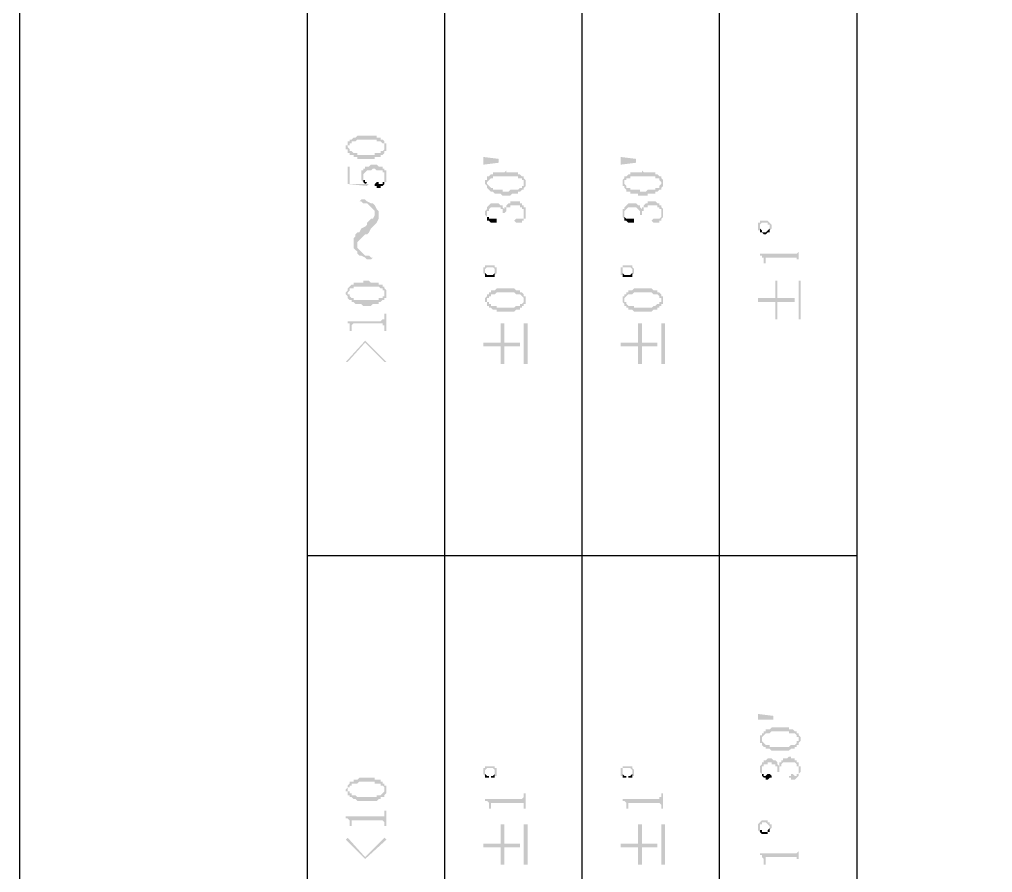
# Model space of a CAD drawing. Header units: millimetres. Extents: x 1399 to 2555, y 1196 to 1555.
# Drawn here: x 1666.65 to 1689.34, y 1494.32 to 1514.22 of the extents above; entities that cross this region are included whole.
import ezdxf

# ---------------------------------------------------------------- set-up
doc = ezdxf.new("R2010")
doc.units = ezdxf.units.MM

msp = doc.modelspace()

# ---------------------------------------------------------------- hatches: boundary and pattern name
at = {"transparency": 33554559}
for points in [[(1674.25875, 1511.24104), (1674.25875, 1511.19591), (1674.30388, 1511.19591), (1674.30388, 1511.15077), (1674.30388, 1511.10564), (1674.30388, 1511.24104), (1674.30388, 1511.28617), (1674.34902, 1511.28617), (1674.34902, 1511.3313), (1674.39415, 1511.3313), (1674.39415, 1511.37643), (1674.48441, 1511.37643), (1674.52954, 1511.42157), (1674.98087, 1511.42157), (1674.98087, 1511.37643), (1675.07113, 1511.37643), (1675.11626, 1511.3313), (1675.16139, 1511.3313), (1675.16139, 1511.28617), (1675.16139, 1511.24104), (1675.16139, 1511.37643), (1675.16139, 1511.37643), (1675.11626, 1511.42157), (1675.07113, 1511.42157), (1675.07113, 1511.4667), (1674.98087, 1511.4667), (1674.98087, 1511.51183), (1674.52954, 1511.51183), (1674.48441, 1511.4667), (1674.43928, 1511.4667), (1674.39415, 1511.42157), (1674.34902, 1511.42157), (1674.34902, 1511.37643), (1674.30388, 1511.37643), (1674.30388, 1511.3313), (1674.30388, 1511.28617), (1674.25875, 1511.28617)], [(1674.30388, 1511.10564), (1674.34902, 1511.10564), (1674.34902, 1511.06051), (1674.43928, 1511.06051), (1674.43928, 1511.01538), (1674.52954, 1511.01538), (1674.52954, 1510.97024), (1674.93573, 1510.97024), (1674.93573, 1511.01538), (1675.07113, 1511.01538), (1675.07113, 1511.06051), (1675.11626, 1511.06051), (1675.16139, 1511.10564), (1675.16139, 1511.15077), (1675.20653, 1511.15077), (1675.20653, 1511.19591), (1675.20653, 1511.24104), (1675.20653, 1511.28617), (1675.20653, 1511.3313), (1675.16139, 1511.3313), (1675.16139, 1511.37643), (1675.16139, 1511.24104), (1675.16139, 1511.19591), (1675.16139, 1511.19591), (1675.11626, 1511.15077), (1675.07113, 1511.15077), (1675.07113, 1511.10564), (1674.93573, 1511.10564), (1674.93573, 1511.06051), (1674.52954, 1511.06051), (1674.52954, 1511.10564), (1674.43928, 1511.10564), (1674.39415, 1511.15077), (1674.34902, 1511.15077), (1674.34902, 1511.19591), (1674.34902, 1511.19591), (1674.30388, 1511.24104), (1674.30388, 1511.24104)], [(1674.61981, 1510.60919), (1674.61981, 1510.51892), (1674.61981, 1510.47379), (1674.61981, 1510.47379), (1674.66494, 1510.42866), (1674.66494, 1510.56406), (1674.66494, 1510.60919), (1674.66494, 1510.60919), (1674.71007, 1510.65432), (1674.71007, 1510.65432), (1674.75521, 1510.69945), (1674.84547, 1510.69945), (1674.8906, 1510.74458), (1674.93573, 1510.74458), (1674.98087, 1510.69945), (1675.11626, 1510.69945), (1675.11626, 1510.65432), (1675.16139, 1510.65432), (1675.16139, 1510.60919), (1675.16139, 1510.56406), (1675.16139, 1510.42866), (1675.20653, 1510.42866), (1675.20653, 1510.47379), (1675.20653, 1510.56406), (1675.20653, 1510.60919), (1675.20653, 1510.69945), (1675.16139, 1510.69945), (1675.16139, 1510.74458), (1675.11626, 1510.74458), (1675.11626, 1510.78972), (1675.026, 1510.78972), (1674.98087, 1510.83485), (1674.84547, 1510.83485), (1674.80034, 1510.78972), (1674.71007, 1510.78972), (1674.71007, 1510.74458), (1674.66494, 1510.74458), (1674.66494, 1510.69945), (1674.61981, 1510.69945), (1674.61981, 1510.65432)], [(1677.46314, 1511.01538), (1677.82419, 1510.97024), (1677.82419, 1510.87998), (1677.46314, 1510.83485)], [(1680.66752, 1511.01538), (1681.02858, 1510.97024), (1681.02858, 1510.87998), (1680.66752, 1510.83485)], [(1674.30388, 1510.78972), (1674.30388, 1510.38353), (1674.75521, 1510.33839), (1674.80034, 1510.38353), (1674.75521, 1510.38353), (1674.75521, 1510.42866), (1674.71007, 1510.38353), (1674.34902, 1510.38353), (1674.34902, 1510.78972)], [(1677.50827, 1510.38353), (1677.50827, 1510.38353), (1677.5534, 1510.33839), (1677.5534, 1510.29326), (1677.5534, 1510.42866), (1677.5534, 1510.42866), (1677.59853, 1510.47379), (1677.59853, 1510.47379), (1677.64366, 1510.51892), (1677.6888, 1510.51892), (1677.6888, 1510.56406), (1678.27551, 1510.56406), (1678.27551, 1510.51892), (1678.36578, 1510.51892), (1678.36578, 1510.47379), (1678.41091, 1510.47379), (1678.41091, 1510.42866), (1678.41091, 1510.38353), (1678.41091, 1510.56406), (1678.36578, 1510.56406), (1678.32065, 1510.60919), (1678.27551, 1510.60919), (1678.27551, 1510.65432), (1678.00472, 1510.65432), (1678.00472, 1510.69945), (1678.00472, 1510.69945), (1677.95959, 1510.65432), (1677.6888, 1510.65432), (1677.6888, 1510.60919), (1677.64366, 1510.60919), (1677.59853, 1510.56406), (1677.5534, 1510.56406), (1677.5534, 1510.51892), (1677.5534, 1510.47379), (1677.50827, 1510.47379), (1677.50827, 1510.42866)], [(1680.71265, 1510.38353), (1680.71265, 1510.33839), (1680.75778, 1510.33839), (1680.75778, 1510.29326), (1680.75778, 1510.42866), (1680.75778, 1510.47379), (1680.80292, 1510.47379), (1680.80292, 1510.51892), (1680.89318, 1510.51892), (1680.89318, 1510.56406), (1681.4799, 1510.56406), (1681.4799, 1510.51892), (1681.57016, 1510.51892), (1681.57016, 1510.47379), (1681.57016, 1510.47379), (1681.6153, 1510.42866), (1681.6153, 1510.38353), (1681.6153, 1510.56406), (1681.57016, 1510.56406), (1681.52503, 1510.60919), (1681.4799, 1510.60919), (1681.4799, 1510.65432), (1681.20911, 1510.65432), (1681.16397, 1510.69945), (1681.16397, 1510.65432), (1680.89318, 1510.65432), (1680.89318, 1510.60919), (1680.84805, 1510.60919), (1680.80292, 1510.56406), (1680.75778, 1510.56406), (1680.75778, 1510.51892), (1680.75778, 1510.51892), (1680.71265, 1510.47379), (1680.71265, 1510.42866)], [(1674.66494, 1510.42866), (1674.66494, 1510.42866), (1674.71007, 1510.38353), (1674.71007, 1510.38353), (1674.75521, 1510.42866), (1674.71007, 1510.42866), (1674.71007, 1510.47379), (1674.66494, 1510.47379), (1674.66494, 1510.51892), (1674.66494, 1510.56406)], [(1674.93573, 1510.38353), (1674.93573, 1510.33839), (1674.98087, 1510.33839), (1674.98087, 1510.29326), (1675.07113, 1510.29326), (1675.07113, 1510.33839), (1675.11626, 1510.33839), (1675.16139, 1510.38353), (1675.16139, 1510.56406), (1675.16139, 1510.47379), (1675.16139, 1510.42866), (1675.11626, 1510.42866), (1675.11626, 1510.38353), (1675.026, 1510.38353), (1675.026, 1510.42866), (1674.98087, 1510.42866)], [(1677.5534, 1510.29326), (1677.59853, 1510.24813), (1677.59853, 1510.24813), (1677.64366, 1510.203), (1677.6888, 1510.203), (1677.73393, 1510.15787), (1677.86933, 1510.15787), (1677.91446, 1510.11273), (1678.09499, 1510.11273), (1678.14012, 1510.15787), (1678.27551, 1510.15787), (1678.27551, 1510.203), (1678.32065, 1510.203), (1678.36578, 1510.24813), (1678.41091, 1510.24813), (1678.41091, 1510.29326), (1678.41091, 1510.29326), (1678.45604, 1510.33839), (1678.45604, 1510.38353), (1678.45604, 1510.42866), (1678.45604, 1510.47379), (1678.45604, 1510.47379), (1678.41091, 1510.51892), (1678.41091, 1510.38353), (1678.41091, 1510.33839), (1678.36578, 1510.33839), (1678.36578, 1510.29326), (1678.32065, 1510.29326), (1678.27551, 1510.24813), (1678.09499, 1510.24813), (1678.04985, 1510.203), (1677.91446, 1510.203), (1677.91446, 1510.24813), (1677.6888, 1510.24813), (1677.6888, 1510.29326), (1677.64366, 1510.29326), (1677.59853, 1510.33839), (1677.59853, 1510.33839), (1677.5534, 1510.38353), (1677.5534, 1510.38353)], [(1680.75778, 1510.29326), (1680.80292, 1510.24813), (1680.80292, 1510.203), (1680.89318, 1510.203), (1680.89318, 1510.15787), (1681.07371, 1510.15787), (1681.07371, 1510.11273), (1681.29937, 1510.11273), (1681.29937, 1510.15787), (1681.4799, 1510.15787), (1681.4799, 1510.203), (1681.52503, 1510.203), (1681.57016, 1510.24813), (1681.6153, 1510.24813), (1681.6153, 1510.29326), (1681.6153, 1510.29326), (1681.66043, 1510.33839), (1681.66043, 1510.38353), (1681.66043, 1510.42866), (1681.66043, 1510.47379), (1681.66043, 1510.47379), (1681.6153, 1510.51892), (1681.6153, 1510.38353), (1681.6153, 1510.38353), (1681.57016, 1510.33839), (1681.57016, 1510.29326), (1681.4799, 1510.29326), (1681.4799, 1510.24813), (1681.29937, 1510.24813), (1681.25424, 1510.203), (1681.11884, 1510.203), (1681.11884, 1510.24813), (1680.89318, 1510.24813), (1680.89318, 1510.29326), (1680.80292, 1510.29326), (1680.80292, 1510.33839), (1680.80292, 1510.33839), (1680.75778, 1510.38353), (1680.75778, 1510.38353)], [(1674.57468, 1509.97734), (1674.61981, 1509.97734), (1674.66494, 1509.9322), (1674.75521, 1509.9322), (1674.80034, 1509.88707), (1674.84547, 1509.84194), (1674.84547, 1509.84194), (1674.8906, 1509.79681), (1674.93573, 1509.75168), (1674.93573, 1509.43575), (1674.93573, 1509.43575), (1674.98087, 1509.48088), (1675.026, 1509.57115), (1675.026, 1509.75168), (1674.98087, 1509.79681), (1674.93573, 1509.88707), (1674.93573, 1509.88707), (1674.8906, 1509.9322), (1674.84547, 1509.9322), (1674.75521, 1509.97734), (1674.71007, 1510.02247), (1674.61981, 1510.02247)], [(1677.50827, 1509.70654), (1677.50827, 1509.66141), (1677.50827, 1509.66141), (1677.5534, 1509.61628), (1677.5534, 1509.57115), (1677.5534, 1509.70654), (1677.5534, 1509.75168), (1677.59853, 1509.75168), (1677.59853, 1509.79681), (1677.59853, 1509.79681), (1677.64366, 1509.84194), (1677.86933, 1509.84194), (1677.86933, 1509.79681), (1677.91446, 1509.79681), (1677.91446, 1509.75168), (1677.91446, 1509.70654), (1677.95959, 1509.70654), (1677.95959, 1509.66141), (1677.95959, 1509.70654), (1678.00472, 1509.75168), (1678.00472, 1509.79681), (1678.00472, 1509.84194), (1678.09499, 1509.84194), (1678.09499, 1509.88707), (1678.32065, 1509.88707), (1678.32065, 1509.84194), (1678.36578, 1509.84194), (1678.36578, 1509.79681), (1678.41091, 1509.79681), (1678.41091, 1509.75168), (1678.41091, 1509.70654), (1678.41091, 1509.88707), (1678.36578, 1509.88707), (1678.36578, 1509.9322), (1678.32065, 1509.9322), (1678.32065, 1509.97734), (1678.09499, 1509.97734), (1678.09499, 1509.9322), (1678.04985, 1509.9322), (1678.00472, 1509.88707), (1678.00472, 1509.84194), (1677.95959, 1509.84194), (1677.95959, 1509.79681), (1677.95959, 1509.79681), (1677.91446, 1509.84194), (1677.91446, 1509.88707), (1677.86933, 1509.88707), (1677.82419, 1509.9322), (1677.64366, 1509.9322), (1677.59853, 1509.88707), (1677.59853, 1509.88707), (1677.5534, 1509.84194), (1677.5534, 1509.79681), (1677.5534, 1509.79681), (1677.50827, 1509.75168), (1677.50827, 1509.75168)], [(1680.71265, 1509.70654), (1680.71265, 1509.66141), (1680.71265, 1509.61628), (1680.75778, 1509.57115), (1680.75778, 1509.70654), (1680.75778, 1509.75168), (1680.75778, 1509.75168), (1680.80292, 1509.79681), (1680.80292, 1509.79681), (1680.84805, 1509.84194), (1681.02858, 1509.84194), (1681.07371, 1509.79681), (1681.07371, 1509.79681), (1681.11884, 1509.75168), (1681.11884, 1509.70654), (1681.11884, 1509.66141), (1681.16397, 1509.66141), (1681.16397, 1509.75168), (1681.20911, 1509.75168), (1681.20911, 1509.79681), (1681.20911, 1509.84194), (1681.29937, 1509.84194), (1681.29937, 1509.88707), (1681.52503, 1509.88707), (1681.52503, 1509.84194), (1681.57016, 1509.84194), (1681.57016, 1509.79681), (1681.6153, 1509.79681), (1681.6153, 1509.75168), (1681.6153, 1509.70654), (1681.6153, 1509.88707), (1681.57016, 1509.88707), (1681.57016, 1509.9322), (1681.52503, 1509.9322), (1681.4799, 1509.97734), (1681.29937, 1509.97734), (1681.29937, 1509.9322), (1681.25424, 1509.9322), (1681.20911, 1509.88707), (1681.20911, 1509.84194), (1681.16397, 1509.84194), (1681.16397, 1509.79681), (1681.16397, 1509.79681), (1681.11884, 1509.84194), (1681.11884, 1509.88707), (1681.07371, 1509.88707), (1681.02858, 1509.9322), (1680.84805, 1509.9322), (1680.80292, 1509.88707), (1680.80292, 1509.88707), (1680.75778, 1509.84194), (1680.75778, 1509.79681), (1680.71265, 1509.79681), (1680.71265, 1509.75168), (1680.71265, 1509.75168)], [(1674.43928, 1508.98443), (1674.43928, 1508.89416), (1674.48441, 1508.84903), (1674.52954, 1508.8039), (1674.52954, 1509.02956), (1674.57468, 1509.07469), (1674.61981, 1509.11983), (1674.66494, 1509.16496), (1674.71007, 1509.21009), (1674.75521, 1509.21009), (1674.80034, 1509.25522), (1674.84547, 1509.34549), (1674.84547, 1509.34549), (1674.8906, 1509.39062), (1674.93573, 1509.43575), (1674.93573, 1509.70654), (1674.93573, 1509.66141), (1674.8906, 1509.57115), (1674.84547, 1509.57115), (1674.80034, 1509.52602), (1674.75521, 1509.48088), (1674.75521, 1509.43575), (1674.71007, 1509.39062), (1674.61981, 1509.34549), (1674.61981, 1509.34549), (1674.57468, 1509.25522), (1674.52954, 1509.25522), (1674.48441, 1509.21009), (1674.48441, 1509.16496), (1674.43928, 1509.11983), (1674.43928, 1509.07469)], [(1677.5534, 1509.57115), (1677.5534, 1509.52602), (1677.59853, 1509.52602), (1677.64366, 1509.48088), (1677.77906, 1509.48088), (1677.77906, 1509.52602), (1677.77906, 1509.57115), (1677.59853, 1509.57115), (1677.59853, 1509.61628), (1677.5534, 1509.61628), (1677.5534, 1509.70654)], [(1678.18525, 1509.52602), (1678.18525, 1509.52602), (1678.23038, 1509.48088), (1678.36578, 1509.48088), (1678.36578, 1509.52602), (1678.41091, 1509.52602), (1678.41091, 1509.57115), (1678.45604, 1509.57115), (1678.45604, 1509.66141), (1678.45604, 1509.70654), (1678.45604, 1509.75168), (1678.45604, 1509.84194), (1678.41091, 1509.84194), (1678.41091, 1509.66141), (1678.41091, 1509.61628), (1678.41091, 1509.57115), (1678.23038, 1509.57115)], [(1680.75778, 1509.57115), (1680.75778, 1509.52602), (1680.80292, 1509.52602), (1680.84805, 1509.48088), (1680.98345, 1509.48088), (1680.98345, 1509.52602), (1680.98345, 1509.57115), (1680.80292, 1509.57115), (1680.75778, 1509.61628), (1680.75778, 1509.70654)], [(1681.38963, 1509.52602), (1681.38963, 1509.52602), (1681.43477, 1509.48088), (1681.57016, 1509.48088), (1681.57016, 1509.52602), (1681.6153, 1509.52602), (1681.6153, 1509.57115), (1681.6153, 1509.57115), (1681.66043, 1509.61628), (1681.66043, 1509.66141), (1681.66043, 1509.70654), (1681.66043, 1509.75168), (1681.66043, 1509.79681), (1681.6153, 1509.84194), (1681.6153, 1509.66141), (1681.6153, 1509.61628), (1681.6153, 1509.61628), (1681.57016, 1509.57115), (1681.43477, 1509.57115)], [(1683.8719, 1509.39062), (1683.8719, 1509.34549), (1683.8719, 1509.30035), (1683.91704, 1509.30035), (1683.91704, 1509.39062), (1683.91704, 1509.43575), (1683.91704, 1509.43575), (1683.96217, 1509.48088), (1684.09757, 1509.48088), (1684.09757, 1509.43575), (1684.1427, 1509.43575), (1684.1427, 1509.25522), (1684.1427, 1509.30035), (1684.1427, 1509.30035), (1684.18783, 1509.34549), (1684.18783, 1509.39062), (1684.18783, 1509.43575), (1684.1427, 1509.48088), (1684.1427, 1509.48088), (1684.09757, 1509.52602), (1683.91704, 1509.52602), (1683.91704, 1509.48088), (1683.8719, 1509.48088), (1683.8719, 1509.43575), (1683.8719, 1509.43575)], [(1683.91704, 1509.30035), (1683.91704, 1509.25522), (1683.96217, 1509.25522), (1684.0073, 1509.21009), (1684.05243, 1509.21009), (1684.09757, 1509.25522), (1684.1427, 1509.25522), (1684.1427, 1509.39062), (1684.1427, 1509.34549), (1684.1427, 1509.34549), (1684.09757, 1509.30035), (1684.09757, 1509.30035), (1684.05243, 1509.25522), (1683.96217, 1509.25522), (1683.96217, 1509.30035), (1683.96217, 1509.30035), (1683.91704, 1509.34549), (1683.91704, 1509.39062), (1683.91704, 1509.39062)], [(1674.52954, 1508.8039), (1674.52954, 1508.75877), (1674.57468, 1508.71364), (1674.61981, 1508.71364), (1674.71007, 1508.6685), (1674.75521, 1508.62337), (1674.84547, 1508.62337), (1674.8906, 1508.6685), (1674.84547, 1508.6685), (1674.80034, 1508.71364), (1674.71007, 1508.71364), (1674.66494, 1508.75877), (1674.61981, 1508.8039), (1674.61981, 1508.8039), (1674.57468, 1508.84903), (1674.52954, 1508.89416), (1674.52954, 1508.9393)], [(1683.91704, 1508.75877), (1683.91704, 1508.71364), (1683.96217, 1508.71364), (1683.96217, 1508.6685), (1684.0073, 1508.6685), (1684.0073, 1508.57824), (1684.0073, 1508.53311), (1684.05243, 1508.53311), (1684.05243, 1508.62337), (1684.05243, 1508.6685), (1684.77455, 1508.6685), (1684.77455, 1508.62337), (1684.81968, 1508.62337), (1684.81968, 1508.57824), (1684.81968, 1508.53311), (1684.81968, 1508.89416), (1684.81968, 1508.84903), (1684.81968, 1508.8039), (1684.77455, 1508.75877), (1684.72942, 1508.75877)], [(1677.46314, 1508.35258), (1677.46314, 1508.30745), (1677.46314, 1508.30745), (1677.50827, 1508.26231), (1677.50827, 1508.39771), (1677.50827, 1508.39771), (1677.5534, 1508.44284), (1677.6888, 1508.44284), (1677.73393, 1508.39771), (1677.73393, 1508.26231), (1677.73393, 1508.26231), (1677.77906, 1508.30745), (1677.77906, 1508.35258), (1677.77906, 1508.39771), (1677.77906, 1508.44284), (1677.73393, 1508.44284), (1677.73393, 1508.48798), (1677.50827, 1508.48798), (1677.50827, 1508.44284), (1677.46314, 1508.44284), (1677.46314, 1508.39771), (1677.46314, 1508.39771)], [(1677.50827, 1508.26231), (1677.50827, 1508.21718), (1677.73393, 1508.21718), (1677.73393, 1508.35258), (1677.73393, 1508.30745), (1677.73393, 1508.30745), (1677.6888, 1508.26231), (1677.5534, 1508.26231), (1677.50827, 1508.30745), (1677.50827, 1508.35258), (1677.50827, 1508.35258)], [(1680.66752, 1508.35258), (1680.66752, 1508.30745), (1680.66752, 1508.26231), (1680.71265, 1508.26231), (1680.71265, 1508.39771), (1680.71265, 1508.44284), (1680.89318, 1508.44284), (1680.93831, 1508.39771), (1680.93831, 1508.26231), (1680.93831, 1508.26231), (1680.98345, 1508.30745), (1680.98345, 1508.35258), (1680.98345, 1508.39771), (1680.98345, 1508.39771), (1680.93831, 1508.44284), (1680.93831, 1508.48798), (1680.71265, 1508.48798), (1680.71265, 1508.44284), (1680.66752, 1508.44284), (1680.66752, 1508.39771), (1680.66752, 1508.39771)], [(1680.71265, 1508.26231), (1680.71265, 1508.21718), (1680.93831, 1508.21718), (1680.93831, 1508.35258), (1680.93831, 1508.30745), (1680.93831, 1508.30745), (1680.89318, 1508.26231), (1680.75778, 1508.26231), (1680.71265, 1508.30745), (1680.71265, 1508.35258), (1680.71265, 1508.35258)], [(1674.25875, 1507.85613), (1674.25875, 1507.81099), (1674.25875, 1507.81099), (1674.30388, 1507.76586), (1674.30388, 1507.72073), (1674.30388, 1507.85613), (1674.30388, 1507.85613), (1674.34902, 1507.90126), (1674.34902, 1507.94639), (1674.43928, 1507.94639), (1674.43928, 1507.99152), (1675.026, 1507.99152), (1675.07113, 1507.94639), (1675.11626, 1507.94639), (1675.11626, 1507.90126), (1675.16139, 1507.90126), (1675.16139, 1507.85613), (1675.16139, 1507.99152), (1675.11626, 1507.99152), (1675.11626, 1508.03665), (1675.026, 1508.03665), (1675.026, 1508.08179), (1674.84547, 1508.08179), (1674.80034, 1508.12692), (1674.66494, 1508.12692), (1674.66494, 1508.08179), (1674.43928, 1508.08179), (1674.43928, 1508.03665), (1674.39415, 1508.03665), (1674.34902, 1507.99152), (1674.34902, 1507.99152), (1674.30388, 1507.94639), (1674.30388, 1507.90126), (1674.30388, 1507.90126)], [(1683.8719, 1507.72073), (1683.8719, 1507.63046), (1684.27809, 1507.63046), (1684.27809, 1507.22427), (1684.32323, 1507.22427), (1684.32323, 1507.63046), (1684.72942, 1507.63046), (1684.72942, 1507.72073), (1684.32323, 1507.72073), (1684.32323, 1508.12692), (1684.27809, 1508.12692), (1684.27809, 1507.72073)], [(1684.86481, 1507.22427), (1684.86481, 1508.12692), (1684.81968, 1508.12692), (1684.81968, 1507.22427)], [(1674.30388, 1507.72073), (1674.34902, 1507.6756), (1674.39415, 1507.6756), (1674.39415, 1507.63046), (1674.43928, 1507.63046), (1674.48441, 1507.58533), (1674.61981, 1507.58533), (1674.66494, 1507.5402), (1674.84547, 1507.5402), (1674.8906, 1507.58533), (1675.026, 1507.58533), (1675.026, 1507.63046), (1675.07113, 1507.63046), (1675.11626, 1507.6756), (1675.16139, 1507.6756), (1675.16139, 1507.72073), (1675.20653, 1507.72073), (1675.20653, 1507.76586), (1675.20653, 1507.85613), (1675.20653, 1507.90126), (1675.20653, 1507.90126), (1675.16139, 1507.94639), (1675.16139, 1507.81099), (1675.16139, 1507.76586), (1675.11626, 1507.76586), (1675.11626, 1507.72073), (1675.026, 1507.72073), (1675.026, 1507.6756), (1674.43928, 1507.6756), (1674.43928, 1507.72073), (1674.39415, 1507.72073), (1674.34902, 1507.76586), (1674.34902, 1507.81099), (1674.30388, 1507.81099), (1674.30388, 1507.85613)], [(1677.50827, 1507.6756), (1677.50827, 1507.63046), (1677.5534, 1507.63046), (1677.5534, 1507.58533), (1677.5534, 1507.5402), (1677.5534, 1507.6756), (1677.5534, 1507.72073), (1677.59853, 1507.72073), (1677.59853, 1507.76586), (1677.64366, 1507.76586), (1677.64366, 1507.81099), (1677.73393, 1507.81099), (1677.77906, 1507.85613), (1678.18525, 1507.85613), (1678.23038, 1507.81099), (1678.32065, 1507.81099), (1678.36578, 1507.76586), (1678.36578, 1507.76586), (1678.41091, 1507.72073), (1678.41091, 1507.6756), (1678.41091, 1507.81099), (1678.41091, 1507.81099), (1678.36578, 1507.85613), (1678.32065, 1507.85613), (1678.32065, 1507.90126), (1678.23038, 1507.90126), (1678.18525, 1507.94639), (1677.77906, 1507.94639), (1677.73393, 1507.90126), (1677.64366, 1507.90126), (1677.64366, 1507.85613), (1677.59853, 1507.85613), (1677.59853, 1507.81099), (1677.5534, 1507.81099), (1677.5534, 1507.76586), (1677.5534, 1507.76586), (1677.50827, 1507.72073), (1677.50827, 1507.72073)], [(1680.71265, 1507.6756), (1680.71265, 1507.63046), (1680.71265, 1507.63046), (1680.75778, 1507.58533), (1680.75778, 1507.5402), (1680.75778, 1507.6756), (1680.75778, 1507.72073), (1680.75778, 1507.72073), (1680.80292, 1507.76586), (1680.80292, 1507.76586), (1680.84805, 1507.81099), (1680.93831, 1507.81099), (1680.98345, 1507.85613), (1681.38963, 1507.85613), (1681.43477, 1507.81099), (1681.52503, 1507.81099), (1681.57016, 1507.76586), (1681.57016, 1507.72073), (1681.6153, 1507.72073), (1681.6153, 1507.6756), (1681.6153, 1507.81099), (1681.6153, 1507.81099), (1681.57016, 1507.85613), (1681.52503, 1507.85613), (1681.52503, 1507.90126), (1681.43477, 1507.90126), (1681.38963, 1507.94639), (1680.98345, 1507.94639), (1680.93831, 1507.90126), (1680.84805, 1507.90126), (1680.84805, 1507.85613), (1680.80292, 1507.85613), (1680.80292, 1507.81099), (1680.75778, 1507.81099), (1680.75778, 1507.76586), (1680.71265, 1507.76586), (1680.71265, 1507.72073), (1680.71265, 1507.72073)], [(1677.5534, 1507.5402), (1677.59853, 1507.5402), (1677.59853, 1507.49507), (1677.64366, 1507.49507), (1677.6888, 1507.44994), (1677.77906, 1507.44994), (1677.77906, 1507.4048), (1678.18525, 1507.4048), (1678.23038, 1507.44994), (1678.32065, 1507.44994), (1678.32065, 1507.49507), (1678.36578, 1507.49507), (1678.36578, 1507.5402), (1678.41091, 1507.5402), (1678.41091, 1507.58533), (1678.45604, 1507.58533), (1678.45604, 1507.63046), (1678.45604, 1507.6756), (1678.45604, 1507.72073), (1678.45604, 1507.76586), (1678.41091, 1507.76586), (1678.41091, 1507.81099), (1678.41091, 1507.6756), (1678.41091, 1507.63046), (1678.41091, 1507.63046), (1678.36578, 1507.58533), (1678.32065, 1507.58533), (1678.32065, 1507.5402), (1678.23038, 1507.5402), (1678.18525, 1507.49507), (1677.77906, 1507.49507), (1677.77906, 1507.5402), (1677.64366, 1507.5402), (1677.64366, 1507.58533), (1677.59853, 1507.58533), (1677.59853, 1507.63046), (1677.5534, 1507.63046), (1677.5534, 1507.6756), (1677.5534, 1507.6756)], [(1680.75778, 1507.5402), (1680.80292, 1507.5402), (1680.80292, 1507.49507), (1680.84805, 1507.49507), (1680.84805, 1507.44994), (1680.93831, 1507.44994), (1680.98345, 1507.4048), (1681.38963, 1507.4048), (1681.43477, 1507.44994), (1681.52503, 1507.44994), (1681.52503, 1507.49507), (1681.57016, 1507.49507), (1681.57016, 1507.5402), (1681.6153, 1507.5402), (1681.6153, 1507.58533), (1681.66043, 1507.58533), (1681.66043, 1507.63046), (1681.66043, 1507.6756), (1681.66043, 1507.72073), (1681.66043, 1507.76586), (1681.6153, 1507.76586), (1681.6153, 1507.81099), (1681.6153, 1507.6756), (1681.6153, 1507.63046), (1681.57016, 1507.63046), (1681.57016, 1507.58533), (1681.52503, 1507.58533), (1681.4799, 1507.5402), (1681.43477, 1507.5402), (1681.38963, 1507.49507), (1680.98345, 1507.49507), (1680.98345, 1507.5402), (1680.84805, 1507.5402), (1680.80292, 1507.58533), (1680.80292, 1507.63046), (1680.75778, 1507.63046), (1680.75778, 1507.6756), (1680.75778, 1507.6756)], [(1674.25875, 1507.17914), (1674.30388, 1507.17914), (1674.30388, 1507.13401), (1674.34902, 1507.13401), (1674.34902, 1507.08888), (1674.34902, 1506.95348), (1674.39415, 1506.95348), (1674.39415, 1507.08888), (1674.39415, 1507.08888), (1674.43928, 1507.13401), (1675.11626, 1507.13401), (1675.11626, 1507.08888), (1675.16139, 1507.08888), (1675.16139, 1506.95348), (1675.20653, 1506.95348), (1675.20653, 1507.35967), (1675.16139, 1507.35967), (1675.16139, 1507.26941), (1675.16139, 1507.22427), (1675.11626, 1507.22427), (1675.07113, 1507.17914)], [(1677.46314, 1506.68269), (1677.46314, 1506.59242), (1677.86933, 1506.59242), (1677.86933, 1506.18623), (1677.95959, 1506.18623), (1677.95959, 1506.59242), (1678.32065, 1506.59242), (1678.32065, 1506.68269), (1677.95959, 1506.68269), (1677.95959, 1507.13401), (1677.86933, 1507.13401), (1677.86933, 1506.68269)], [(1678.50118, 1506.18623), (1678.50118, 1507.13401), (1678.41091, 1507.13401), (1678.41091, 1506.18623)], [(1680.66752, 1506.68269), (1680.66752, 1506.59242), (1681.07371, 1506.59242), (1681.07371, 1506.18623), (1681.16397, 1506.18623), (1681.16397, 1506.59242), (1681.52503, 1506.59242), (1681.52503, 1506.68269), (1681.16397, 1506.68269), (1681.16397, 1507.13401), (1681.07371, 1507.13401), (1681.07371, 1506.68269)], [(1681.70556, 1506.18623), (1681.70556, 1507.13401), (1681.6153, 1507.13401), (1681.6153, 1506.18623)], [(1674.25875, 1506.23137), (1674.30388, 1506.23137), (1674.71007, 1506.68269), (1675.16139, 1506.23137), (1675.20653, 1506.23137), (1674.71007, 1506.72782)], [(1683.8719, 1498.01731), (1684.23296, 1497.97218), (1684.23296, 1497.88191), (1683.8719, 1497.88191)], [(1683.91704, 1497.43059), (1683.91704, 1497.38546), (1683.91704, 1497.34033), (1683.96217, 1497.34033), (1683.96217, 1497.2952), (1683.96217, 1497.43059), (1683.96217, 1497.47573), (1683.96217, 1497.47573), (1684.0073, 1497.52086), (1684.0073, 1497.52086), (1684.05243, 1497.56599), (1684.1427, 1497.56599), (1684.18783, 1497.61112), (1684.59402, 1497.61112), (1684.59402, 1497.56599), (1684.72942, 1497.56599), (1684.77455, 1497.52086), (1684.77455, 1497.47573), (1684.81968, 1497.47573), (1684.81968, 1497.43059), (1684.81968, 1497.56599), (1684.77455, 1497.56599), (1684.77455, 1497.61112), (1684.72942, 1497.61112), (1684.68428, 1497.65625), (1684.59402, 1497.65625), (1684.59402, 1497.70139), (1684.18783, 1497.70139), (1684.1427, 1497.65625), (1684.05243, 1497.65625), (1684.05243, 1497.61112), (1684.0073, 1497.61112), (1684.0073, 1497.56599), (1683.96217, 1497.56599), (1683.96217, 1497.52086), (1683.91704, 1497.52086), (1683.91704, 1497.47573), (1683.91704, 1497.47573)], [(1683.96217, 1497.2952), (1683.96217, 1497.2952), (1684.0073, 1497.25006), (1684.05243, 1497.25006), (1684.05243, 1497.20493), (1684.1427, 1497.20493), (1684.18783, 1497.1598), (1684.59402, 1497.1598), (1684.63915, 1497.20493), (1684.72942, 1497.20493), (1684.72942, 1497.25006), (1684.77455, 1497.25006), (1684.77455, 1497.2952), (1684.81968, 1497.2952), (1684.81968, 1497.34033), (1684.81968, 1497.34033), (1684.86481, 1497.38546), (1684.86481, 1497.43059), (1684.86481, 1497.47573), (1684.86481, 1497.47573), (1684.81968, 1497.52086), (1684.81968, 1497.56599), (1684.81968, 1497.43059), (1684.81968, 1497.38546), (1684.77455, 1497.38546), (1684.77455, 1497.34033), (1684.77455, 1497.34033), (1684.72942, 1497.2952), (1684.63915, 1497.2952), (1684.59402, 1497.25006), (1684.1427, 1497.25006), (1684.1427, 1497.2952), (1684.05243, 1497.2952), (1684.0073, 1497.34033), (1684.0073, 1497.34033), (1683.96217, 1497.38546), (1683.96217, 1497.43059), (1683.96217, 1497.43059)], [(1683.91704, 1496.75361), (1683.91704, 1496.70848), (1683.91704, 1496.66335), (1683.91704, 1496.66335), (1683.96217, 1496.61821), (1683.96217, 1496.70848), (1683.96217, 1496.75361), (1683.96217, 1496.79874), (1684.0073, 1496.79874), (1684.0073, 1496.84387), (1684.09757, 1496.84387), (1684.09757, 1496.88901), (1684.18783, 1496.88901), (1684.18783, 1496.84387), (1684.27809, 1496.84387), (1684.27809, 1496.79874), (1684.32323, 1496.79874), (1684.32323, 1496.70848), (1684.32323, 1496.66335), (1684.36836, 1496.66335), (1684.36836, 1496.70848), (1684.36836, 1496.79874), (1684.41349, 1496.79874), (1684.41349, 1496.84387), (1684.41349, 1496.84387), (1684.45862, 1496.88901), (1684.72942, 1496.88901), (1684.77455, 1496.84387), (1684.77455, 1496.79874), (1684.81968, 1496.79874), (1684.81968, 1496.75361), (1684.81968, 1496.70848), (1684.81968, 1496.88901), (1684.77455, 1496.88901), (1684.77455, 1496.93414), (1684.72942, 1496.93414), (1684.72942, 1496.97927), (1684.63915, 1496.97927), (1684.63915, 1497.0244), (1684.59402, 1497.0244), (1684.54889, 1496.97927), (1684.45862, 1496.97927), (1684.45862, 1496.93414), (1684.41349, 1496.93414), (1684.41349, 1496.88901), (1684.36836, 1496.88901), (1684.36836, 1496.84387), (1684.36836, 1496.79874), (1684.32323, 1496.84387), (1684.32323, 1496.88901), (1684.32323, 1496.88901), (1684.27809, 1496.93414), (1684.23296, 1496.93414), (1684.18783, 1496.97927), (1684.09757, 1496.97927), (1684.05243, 1496.93414), (1684.0073, 1496.93414), (1684.0073, 1496.88901), (1683.96217, 1496.88901), (1683.96217, 1496.84387), (1683.96217, 1496.84387), (1683.91704, 1496.79874)], [(1677.46314, 1496.66335), (1677.46314, 1496.61821), (1677.46314, 1496.61821), (1677.50827, 1496.57308), (1677.50827, 1496.70848), (1677.50827, 1496.70848), (1677.5534, 1496.75361), (1677.6888, 1496.75361), (1677.73393, 1496.70848), (1677.73393, 1496.57308), (1677.77906, 1496.57308), (1677.77906, 1496.66335), (1677.77906, 1496.70848), (1677.77906, 1496.75361), (1677.73393, 1496.75361), (1677.73393, 1496.79874), (1677.50827, 1496.79874), (1677.50827, 1496.75361), (1677.46314, 1496.75361), (1677.46314, 1496.70848), (1677.46314, 1496.70848)], [(1680.66752, 1496.66335), (1680.66752, 1496.61821), (1680.66752, 1496.57308), (1680.71265, 1496.57308), (1680.71265, 1496.70848), (1680.71265, 1496.75361), (1680.89318, 1496.75361), (1680.93831, 1496.70848), (1680.93831, 1496.57308), (1680.98345, 1496.57308), (1680.98345, 1496.66335), (1680.98345, 1496.70848), (1680.98345, 1496.70848), (1680.93831, 1496.75361), (1680.93831, 1496.79874), (1680.71265, 1496.79874), (1680.71265, 1496.75361), (1680.66752, 1496.75361), (1680.66752, 1496.70848), (1680.66752, 1496.70848)], [(1684.59402, 1496.52795), (1684.63915, 1496.52795), (1684.63915, 1496.48282), (1684.72942, 1496.48282), (1684.77455, 1496.52795), (1684.77455, 1496.52795), (1684.81968, 1496.57308), (1684.81968, 1496.61821), (1684.81968, 1496.61821), (1684.86481, 1496.66335), (1684.86481, 1496.70848), (1684.86481, 1496.75361), (1684.86481, 1496.79874), (1684.81968, 1496.79874), (1684.81968, 1496.88901), (1684.81968, 1496.70848), (1684.81968, 1496.66335), (1684.81968, 1496.61821), (1684.77455, 1496.61821), (1684.77455, 1496.57308), (1684.72942, 1496.57308), (1684.68428, 1496.61821), (1684.63915, 1496.61821), (1684.63915, 1496.57308), (1684.59402, 1496.57308)], [(1674.25875, 1496.25716), (1674.25875, 1496.21202), (1674.30388, 1496.21202), (1674.30388, 1496.16689), (1674.30388, 1496.12176), (1674.30388, 1496.25716), (1674.30388, 1496.30229), (1674.34902, 1496.30229), (1674.34902, 1496.34742), (1674.39415, 1496.34742), (1674.39415, 1496.39255), (1674.52954, 1496.39255), (1674.57468, 1496.43769), (1674.93573, 1496.43769), (1674.93573, 1496.39255), (1675.07113, 1496.39255), (1675.07113, 1496.34742), (1675.11626, 1496.34742), (1675.16139, 1496.30229), (1675.16139, 1496.25716), (1675.16139, 1496.39255), (1675.11626, 1496.39255), (1675.11626, 1496.43769), (1675.07113, 1496.43769), (1675.07113, 1496.48282), (1674.93573, 1496.48282), (1674.93573, 1496.52795), (1674.57468, 1496.52795), (1674.52954, 1496.48282), (1674.43928, 1496.48282), (1674.43928, 1496.43769), (1674.34902, 1496.43769), (1674.34902, 1496.39255), (1674.34902, 1496.39255), (1674.30388, 1496.34742), (1674.30388, 1496.30229), (1674.30388, 1496.30229)], [(1677.50827, 1496.57308), (1677.50827, 1496.52795), (1677.73393, 1496.52795), (1677.73393, 1496.66335), (1677.73393, 1496.61821), (1677.73393, 1496.61821), (1677.6888, 1496.57308), (1677.64366, 1496.57308), (1677.64366, 1496.52795), (1677.59853, 1496.52795), (1677.59853, 1496.57308), (1677.5534, 1496.57308), (1677.50827, 1496.61821), (1677.50827, 1496.66335), (1677.50827, 1496.66335)], [(1680.71265, 1496.57308), (1680.71265, 1496.52795), (1680.93831, 1496.52795), (1680.93831, 1496.66335), (1680.93831, 1496.61821), (1680.93831, 1496.61821), (1680.89318, 1496.57308), (1680.84805, 1496.57308), (1680.84805, 1496.52795), (1680.80292, 1496.52795), (1680.80292, 1496.57308), (1680.75778, 1496.57308), (1680.71265, 1496.61821), (1680.71265, 1496.66335), (1680.71265, 1496.66335)], [(1683.96217, 1496.61821), (1683.96217, 1496.57308), (1683.96217, 1496.57308), (1684.0073, 1496.52795), (1684.05243, 1496.52795), (1684.05243, 1496.48282), (1684.09757, 1496.48282), (1684.1427, 1496.52795), (1684.18783, 1496.52795), (1684.18783, 1496.57308), (1684.18783, 1496.57308), (1684.1427, 1496.61821), (1684.09757, 1496.61821), (1684.05243, 1496.57308), (1684.0073, 1496.57308), (1684.0073, 1496.61821), (1683.96217, 1496.61821), (1683.96217, 1496.66335), (1683.96217, 1496.70848)], [(1674.30388, 1496.12176), (1674.34902, 1496.12176), (1674.34902, 1496.07663), (1674.39415, 1496.07663), (1674.43928, 1496.0315), (1674.48441, 1496.0315), (1674.52954, 1495.98636), (1674.98087, 1495.98636), (1675.026, 1496.0315), (1675.07113, 1496.0315), (1675.07113, 1496.07663), (1675.16139, 1496.07663), (1675.16139, 1496.12176), (1675.16139, 1496.12176), (1675.20653, 1496.16689), (1675.20653, 1496.21202), (1675.20653, 1496.25716), (1675.20653, 1496.30229), (1675.20653, 1496.34742), (1675.16139, 1496.34742), (1675.16139, 1496.39255), (1675.16139, 1496.21202), (1675.16139, 1496.21202), (1675.11626, 1496.16689), (1675.11626, 1496.16689), (1675.07113, 1496.12176), (1674.98087, 1496.12176), (1674.98087, 1496.07663), (1674.52954, 1496.07663), (1674.48441, 1496.12176), (1674.39415, 1496.12176), (1674.39415, 1496.16689), (1674.34902, 1496.16689), (1674.34902, 1496.21202), (1674.30388, 1496.21202), (1674.30388, 1496.25716)], [(1677.50827, 1496.0315), (1677.50827, 1495.98636), (1677.5534, 1495.98636), (1677.59853, 1495.94123), (1677.59853, 1495.8961), (1677.59853, 1495.80583), (1677.64366, 1495.80583), (1677.64366, 1495.8961), (1677.64366, 1495.94123), (1678.41091, 1495.94123), (1678.41091, 1495.8961), (1678.41091, 1495.80583), (1678.45604, 1495.80583), (1678.45604, 1496.16689), (1678.41091, 1496.16689), (1678.41091, 1496.12176), (1678.41091, 1496.07663), (1678.41091, 1496.07663), (1678.36578, 1496.0315), (1678.32065, 1496.0315)], [(1680.71265, 1496.0315), (1680.71265, 1495.98636), (1680.75778, 1495.98636), (1680.80292, 1495.94123), (1680.80292, 1495.8961), (1680.80292, 1495.80583), (1680.84805, 1495.80583), (1680.84805, 1495.8961), (1680.84805, 1495.94123), (1681.57016, 1495.94123), (1681.6153, 1495.8961), (1681.6153, 1495.80583), (1681.66043, 1495.80583), (1681.66043, 1496.16689), (1681.6153, 1496.16689), (1681.6153, 1496.12176), (1681.6153, 1496.07663), (1681.57016, 1496.07663), (1681.57016, 1496.0315), (1681.52503, 1496.0315)], [(1674.25875, 1495.62531), (1674.25875, 1495.58017), (1674.30388, 1495.58017), (1674.34902, 1495.53504), (1674.34902, 1495.44478), (1674.34902, 1495.39965), (1674.39415, 1495.39965), (1674.39415, 1495.48991), (1674.39415, 1495.53504), (1675.11626, 1495.53504), (1675.16139, 1495.48991), (1675.16139, 1495.44478), (1675.16139, 1495.39965), (1675.20653, 1495.39965), (1675.20653, 1495.7607), (1675.16139, 1495.7607), (1675.16139, 1495.67044), (1675.16139, 1495.62531), (1675.07113, 1495.62531)], [(1677.46314, 1494.99346), (1677.46314, 1494.90319), (1677.86933, 1494.90319), (1677.86933, 1494.497), (1677.95959, 1494.497), (1677.95959, 1494.90319), (1678.32065, 1494.90319), (1678.32065, 1494.99346), (1677.95959, 1494.99346), (1677.95959, 1495.44478), (1677.86933, 1495.44478), (1677.86933, 1494.99346)], [(1678.50118, 1494.497), (1678.50118, 1495.44478), (1678.41091, 1495.44478), (1678.41091, 1494.497)], [(1680.66752, 1494.99346), (1680.66752, 1494.90319), (1681.07371, 1494.90319), (1681.07371, 1494.497), (1681.16397, 1494.497), (1681.16397, 1494.90319), (1681.52503, 1494.90319), (1681.52503, 1494.99346), (1681.16397, 1494.99346), (1681.16397, 1495.44478), (1681.07371, 1495.44478), (1681.07371, 1494.99346)], [(1681.70556, 1494.497), (1681.70556, 1495.44478), (1681.6153, 1495.44478), (1681.6153, 1494.497)], [(1683.8719, 1495.39965), (1683.8719, 1495.35451), (1683.8719, 1495.30938), (1683.8719, 1495.30938), (1683.91704, 1495.26425), (1683.91704, 1495.44478), (1683.96217, 1495.44478), (1683.96217, 1495.48991), (1684.05243, 1495.48991), (1684.09757, 1495.44478), (1684.09757, 1495.44478), (1684.1427, 1495.39965), (1684.1427, 1495.26425), (1684.1427, 1495.30938), (1684.1427, 1495.30938), (1684.18783, 1495.35451), (1684.18783, 1495.39965), (1684.18783, 1495.44478), (1684.1427, 1495.44478), (1684.1427, 1495.48991), (1684.09757, 1495.48991), (1684.09757, 1495.53504), (1683.96217, 1495.53504), (1683.91704, 1495.48991), (1683.91704, 1495.48991), (1683.8719, 1495.44478)], [(1683.91704, 1495.26425), (1683.91704, 1495.26425), (1683.96217, 1495.21912), (1684.09757, 1495.21912), (1684.09757, 1495.26425), (1684.1427, 1495.26425), (1684.1427, 1495.39965), (1684.1427, 1495.35451), (1684.1427, 1495.35451), (1684.09757, 1495.30938), (1684.09757, 1495.26425), (1683.96217, 1495.26425), (1683.96217, 1495.30938), (1683.91704, 1495.30938), (1683.91704, 1495.35451), (1683.91704, 1495.35451)], [(1674.25875, 1495.08372), (1674.71007, 1494.6324), (1675.20653, 1495.08372), (1675.16139, 1495.12885), (1674.71007, 1494.67753), (1674.30388, 1495.12885)], [(1683.91704, 1494.76779), (1683.91704, 1494.72266), (1683.96217, 1494.72266), (1683.96217, 1494.67753), (1683.96217, 1494.67753), (1684.0073, 1494.6324), (1684.0073, 1494.497), (1684.05243, 1494.497), (1684.05243, 1494.6324), (1684.05243, 1494.67753), (1684.77455, 1494.67753), (1684.77455, 1494.6324), (1684.81968, 1494.6324), (1684.81968, 1494.497), (1684.81968, 1494.90319), (1684.81968, 1494.81293), (1684.81968, 1494.81293), (1684.77455, 1494.76779), (1684.72942, 1494.76779)]]:
    msp.add_hatch(color=256, dxfattribs=at).paths.add_polyline_path(points)

# ---------------------------------------------------------------- linework, layer by layer
msp.add_line((1673.35603, 1548.5531), (1673.35603, 1261.81215))
msp.add_lwpolyline([(2086.64957, 1257.5531), (2086.64957, 1554.5531), (1666.64957, 1554.5531), (1666.64957, 1257.5531)], close=True)
for points in [[(1676.56049, 1548.5531), (1676.56049, 1474.63885)], [(1679.76488, 1548.5531), (1679.76488, 1474.63885)], [(1682.96926, 1548.5531), (1682.96926, 1474.63885)], [(1686.17365, 1548.5531), (1686.17365, 1261.81215)], [(1673.35611, 1501.71815), (1686.17365, 1501.71815)]]:
    msp.add_lwpolyline(points)

doc.saveas('drawing.dxf')
